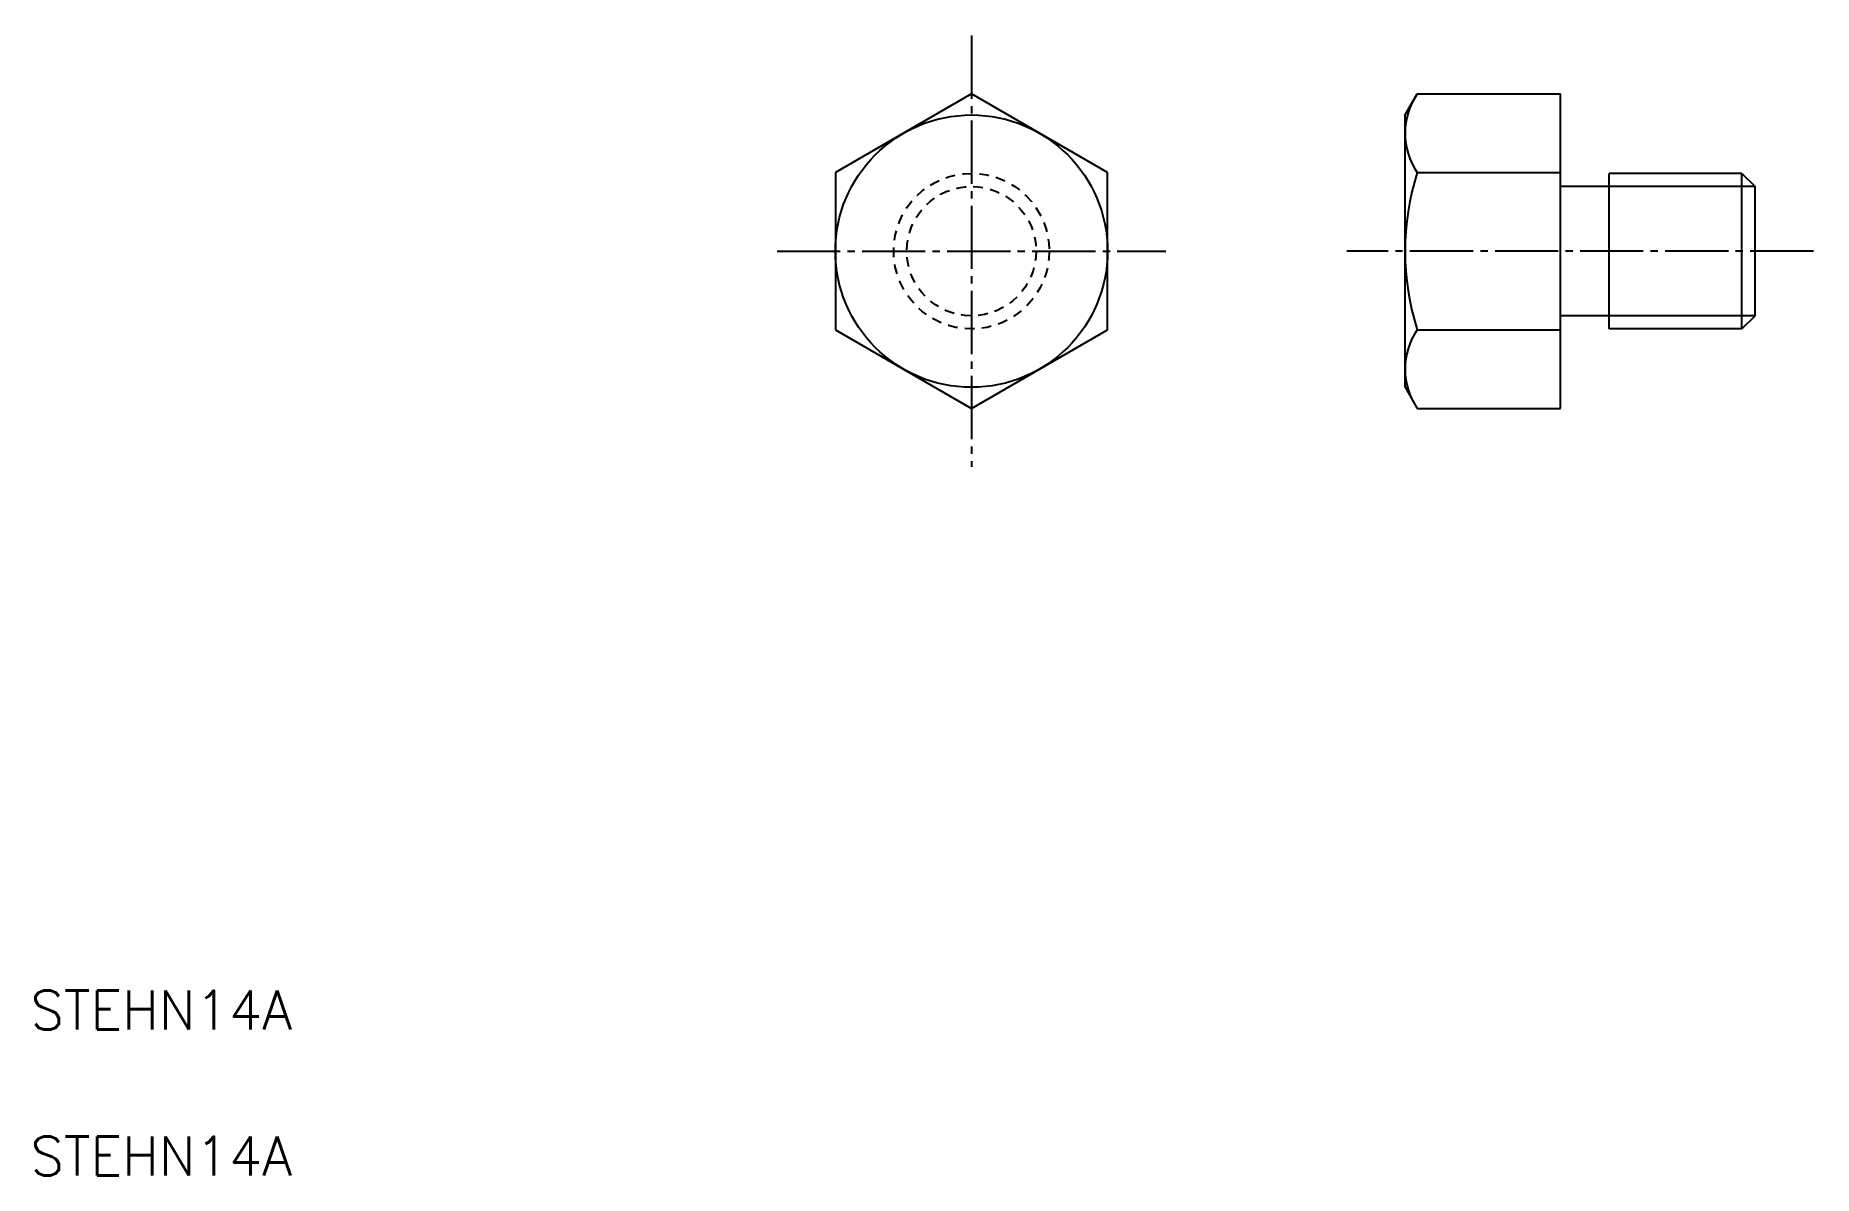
# Model space of a CAD drawing. Extents: x 5.3 to 96.7, y 5 to 63.6.
import ezdxf

# ---------------------------------------------------------------- set-up
doc = ezdxf.new("R2010")
doc.units = 0
doc.header["$LTSCALE"] = 0.25
doc.linetypes.add('CENTER', pattern=[17.5, 13, -1.5, 1.5, -1.5])
doc.linetypes.add('DASHED', pattern=[3.5, 2, -1.5])
doc.layers.get('0').update_dxf_attribs({"linetype": 'CONTINUOUS'})
doc.layers.add('CENTER', color=1, linetype='CENTER')
doc.styles.get("Standard").update_dxf_attribs({"font": 'txt.shx'})

msp = doc.modelspace()

# ---------------------------------------------------------------- linework, layer by layer
at = {"color": 7, "linetype": 'CONTINUOUS'}
for p, q in [((53.386, 60.599), (46.386, 56.557)), ((60.386, 56.557), (53.386, 60.599)), ((75.684, 59.516), (76.31, 60.599)), ((76.31, 60.599), (83.684, 60.599)), ((83.684, 44.433), (83.684, 60.599)), ((75.684, 45.516), (75.684, 59.516)), ((46.386, 56.557), (46.386, 48.474)), ((60.386, 48.474), (60.386, 56.557)), ((76.31, 56.557), (83.684, 56.557)), ((86.184, 55.839), (83.684, 55.839)), ((86.184, 48.516), (86.184, 56.516)), ((93.008, 56.516), (86.184, 56.516)), ((93.008, 48.516), (93.008, 56.516)), ((93.008, 56.516), (93.684, 55.839)), ((93.684, 49.192), (93.684, 55.839)), ((46.386, 48.474), (53.386, 44.433)), ((53.386, 44.433), (60.386, 48.474)), ((76.31, 48.474), (83.684, 48.474)), ((86.184, 49.192), (83.684, 49.192)), ((93.008, 48.516), (86.184, 48.516)), ((93.008, 48.516), (93.684, 49.192)), ((75.684, 45.516), (76.31, 44.433)), ((76.31, 44.433), (83.684, 44.433))]:
    msp.add_line(p, q, dxfattribs=at)
for p, q in [((56.886, 58.578), (56.887, 58.578)), ((58.636, 57.567), (58.636, 57.568))]:
    msp.add_line(p, q)
at = {"color": 3, "linetype": 'CONTINUOUS'}
for p, q in [((93.684, 55.839), (86.184, 55.839)), ((93.684, 49.192), (86.184, 49.192))]:
    msp.add_line(p, q, dxfattribs=at)
at = {"color": 7, "linetype": 'CONTINUOUS'}
msp.add_circle((53.386, 52.516), 7, dxfattribs=at)
at = {"color": 3, "linetype": 'DASHED'}
for radius in [4, 3.323]:
    msp.add_circle((53.386, 52.516), radius, dxfattribs=at)
for centre, radius, start, end in [((79.263, 58.578), 3.578, 145.61569, 214.38431), ((89.059, 52.516), 13.375, 162.41201, 197.58799), ((79.263, 46.453), 3.578, 145.61569, 214.38431)]:
    msp.add_arc(centre, radius, start, end)
at = {"layer": 'CENTER', "color": 1, "linetype": 'CENTER'}
for p, q in [((53.386, 63.599), (53.386, 41.433)), ((43.386, 52.516), (63.386, 52.516)), ((96.684, 52.516), (72.684, 52.516))]:
    msp.add_line(p, q, dxfattribs=at)

# ---------------------------------------------------------------- texts
for p in [(5, 12.5), (5, 5)]:
    msp.add_text('STEHN14A', height=2).set_placement(p)

doc.saveas('drawing.dxf')
